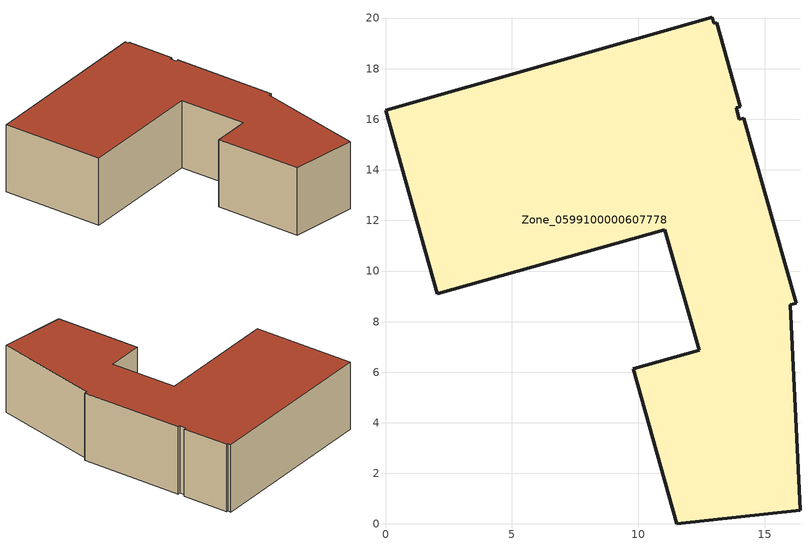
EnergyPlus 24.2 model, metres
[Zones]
Zone_0599100000607778
 floor ground (C_G): 13.09,19.82 14.03,16.49 13.87,16.45 13.99,16 14.16,16.04 16.23,8.72 16.01,8.66 16.39,0.54 11.52,0 9.79,6.13 12.4,6.86 11.05,11.64 2.04,9.1 0,16.35 12.92,20.04 12.98,19.79 z0
 wall outside (C_F): 13.87,16.45 14.03,16.49 13.09,19.82 12.98,19.79 12.92,20.04 0,16.35 2.04,9.1 11.05,11.64 12.4,6.86 9.79,6.13 11.52,0 16.39,0.54 16.01,8.66 16.23,8.72 14.16,16.04 13.99,16 13.87,16.45 z0:5.1
 roof outside (C_R): 14.03,16.49 13.09,19.82 12.98,19.79 12.92,20.04 0,16.35 2.04,9.1 11.05,11.64 12.4,6.86 9.79,6.13 11.52,0 16.39,0.54 16.01,8.66 16.23,8.72 14.16,16.04 13.99,16 13.87,16.45 z5.1
[BUILDING]
Pand.0599100000607778: North Axis=0; Terrain=City; Loads Convergence Tolerance Value=0.04; Temperature Convergence Tolerance Value=0.4; Solar Distribution=FullExterior; Maximum Number of Warmup Days=25; Minimum Number of Warmup Days=1
[Site:Location]
Rotterdam.The.Hague.AP_ZH_NLD Design_Conditions: Latitude=51.96; Longitude=4.45; Time Zone=1; Elevation=-4.5
[SITE:GROUNDTEMPERATURE:BUILDINGSURFACE]
18, 18, 18, 18, 18, 18, 18, 18, 18, 18, 18, 18
[MATERIAL] Thermal Absorptance=0.9; Solar Absorptance=0.7; Visible Absorptance=0.7
Name | Roughness | Thickness | Conductivity | Density | Specific Heat
G.D.1965 | MediumSmooth | 0.15 | 1 | 540 | 1210
F.D.1965 | Rough | 0.3 | 0.857143 | 1920 | 840
R.D.1965 | MediumRough | 0.2 | 0.08 | 1500 | 1000
[CONSTRUCTION]
C_G: G.D.1965
C_F: F.D.1965
C_R: R.D.1965
[ZONE]
Zone_0599100000607778: Type=1; Multiplier=1; Ceiling Height=Autocalculate; Volume=Autocalculate; Floor Area=autocalculate; Part of Total Floor Area=Yes
[ZONEINFILTRATION:DESIGNFLOWRATE]
Infil_Zone_0599100000607778: Zone or ZoneList or Space or SpaceList=Zone_0599100000607778; Schedule=AlwaysOn; Design Flow Rate Calculation Method=Flow/Area; Flow Rate per Floor Area=0.0042; Constant Term Coefficient=1; Temperature Term Coefficient=0; Velocity Term Coefficient=0; Velocity Squared Term Coefficient=0
[HVACTEMPLATE:ZONE:IDEALLOADSAIRSYSTEM]
Zone_0599100000607778: Maximum Heating Supply Air Temperature=50; Minimum Cooling Supply Air Temperature=13; Maximum Heating Supply Air Humidity Ratio=0.0156; Minimum Cooling Supply Air Humidity Ratio=0.0077; Heating Limit=NoLimit; Cooling Limit=NoLimit; Dehumidification Control Type=ConstantSensibleHeatRatio; Cooling Sensible Heat Ratio=0.7; Dehumidification Setpoint=60; Humidification Control Type=None; Humidification Setpoint=30; Outdoor Air Method=None; Outdoor Air Flow Rate per Person=0.00944; Outdoor Air Flow Rate per Zone Floor Area=0; Outdoor Air Flow Rate per Zone=0; Demand Controlled Ventilation Type=None; Outdoor Air Economizer Type=NoEconomizer; Heat Recovery Type=None; Sensible Heat Recovery Effectiveness=0.7; Latent Heat Recovery Effectiveness=0.65
[ZONECONTROL:THERMOSTAT]
ThermostatControl_Zone_0599100000607778: Zone or ZoneList=Zone_0599100000607778; Control Type Schedule=DualSetpointControlType; Control 1=Thermostat_Zone_0599100000607778; Temperature Difference Between Cutout And Setpoint=0
[THERMOSTATSETPOINT:DUALSETPOINT]
Thermostat_Zone_0599100000607778: Heating Setpoint Temperature Schedule=HeatingSetpoint_Zone_0599100000607778; Cooling Setpoint Temperature Schedule=CoolingSetpoint_Zone_0599100000607778
[SCHEDULE:COMPACT]
HeatingSetpoint_Zone_0599100000607778: Through: 12/31, For: AllDays, Until: 24:00, 21
CoolingSetpoint_Zone_0599100000607778: Through: 12/31, For: AllDays, Until: 24:00, 24
DualSetpointControlType: Through: 12/31, For: AllDays, Until: 24:00, 4
AlwaysOn: Through: 12/31, For: AllDays, Until: 24:00, 1
